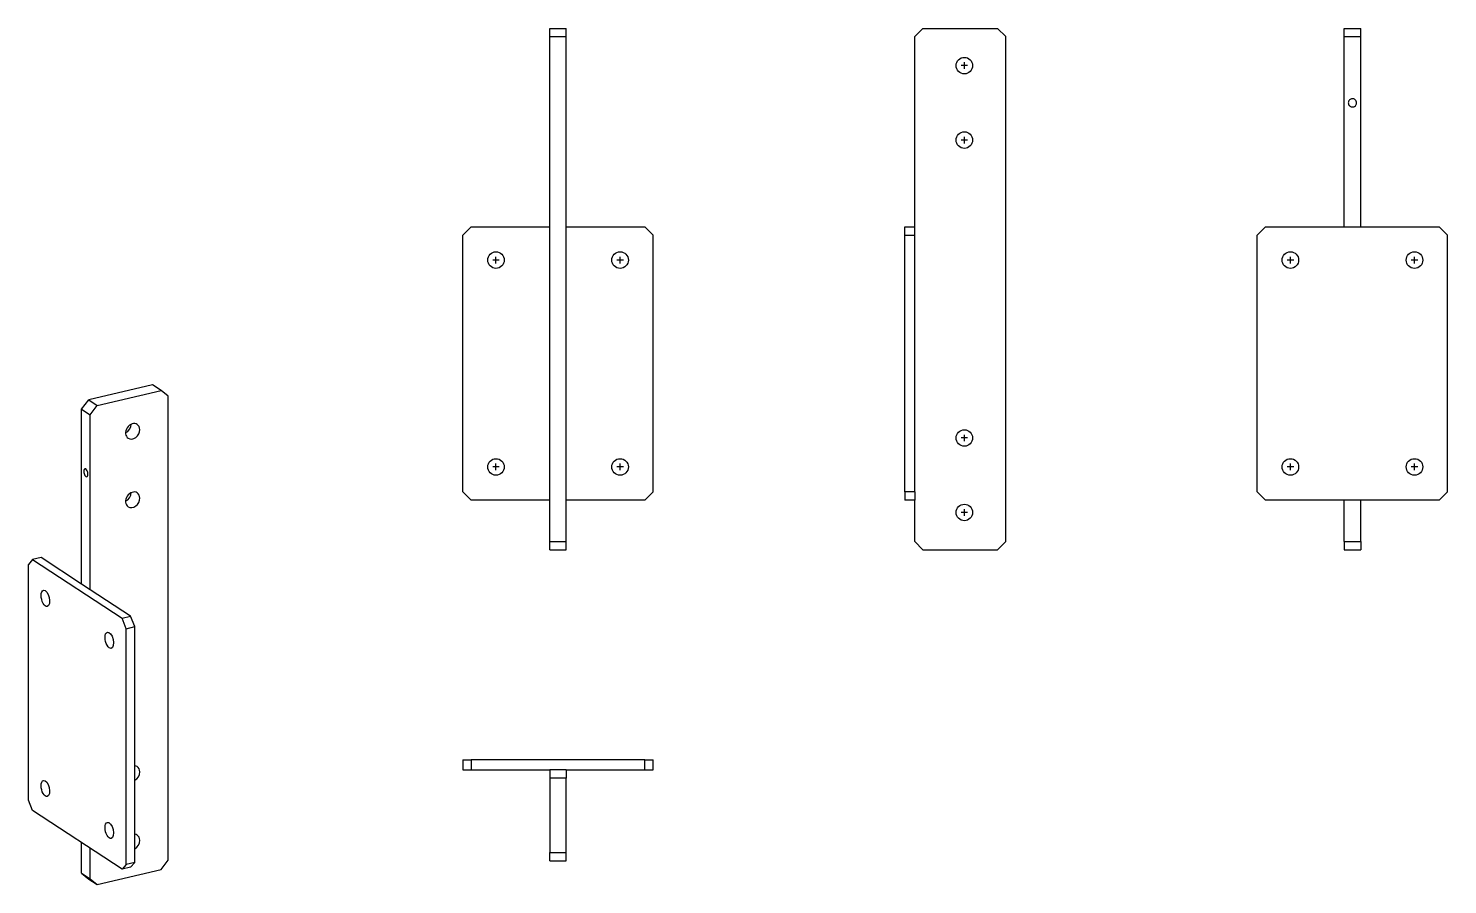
# Model space of a CAD drawing. Extents: x 0 to 172, y 0 to 104.
import ezdxf

# ---------------------------------------------------------------- set-up
doc = ezdxf.new("R2010")
doc.units = 0
doc.layers.get('0').update_dxf_attribs({"linetype": 'CONTINUOUS'})

msp = doc.modelspace()

# ---------------------------------------------------------------- linework, layer by layer
at = {"color": 0}
for p, q in [((63.0576, 102.526), (63.0576, 103.525)), ((63.0576, 103.525), (65.0572, 103.525)), ((65.0572, 102.526), (65.0572, 103.525)), ((107.158, 102.526), (108.157, 103.525)), ((108.157, 103.525), (117.157, 103.525)), ((118.157, 102.526), (117.157, 103.525)), ((159.057, 102.526), (159.057, 103.525)), ((159.057, 103.525), (161.057, 103.525)), ((161.057, 102.526), (161.057, 103.525)), ((63.0576, 41.5258), (63.0576, 102.526)), ((63.0576, 102.526), (65.0572, 102.526)), ((65.0572, 41.5258), (65.0572, 102.526)), ((107.158, 79.5253), (107.158, 102.526)), ((118.157, 41.5258), (118.157, 102.526)), ((159.057, 79.5253), (159.057, 102.526)), ((159.057, 102.526), (161.057, 102.526)), ((161.057, 79.5253), (161.057, 102.526)), ((113.557, 99.0258), (112.758, 99.0258)), ((113.557, 99.0258), (112.758, 99.0258)), ((113.158, 98.6247), (113.158, 99.4255)), ((113.158, 98.6247), (113.158, 99.4255)), ((113.557, 90.0257), (112.758, 90.0257)), ((113.557, 90.0257), (112.758, 90.0257)), ((113.158, 89.625), (113.158, 90.4254)), ((113.158, 89.625), (113.158, 90.4254)), ((52.5568, 78.5248), (53.5573, 79.5253)), ((53.5573, 79.5253), (63.0576, 79.5253)), ((65.0572, 79.5253), (74.5575, 79.5253)), ((74.5575, 79.5253), (75.5579, 78.5248)), ((105.958, 78.5248), (105.958, 79.5253)), ((105.958, 79.5253), (107.158, 79.5253)), ((107.158, 78.5248), (107.158, 79.5253)), ((149.557, 79.5253), (148.558, 78.5248)), ((149.557, 79.5253), (170.557, 79.5253)), ((171.558, 78.5248), (170.557, 79.5253)), ((52.5568, 47.5259), (52.5568, 78.5248)), ((75.5579, 47.5259), (75.5579, 78.5248)), ((105.958, 78.5248), (107.158, 78.5248)), ((105.958, 47.5259), (105.958, 78.5248)), ((107.158, 47.5259), (107.158, 78.5248)), ((148.558, 47.5259), (148.558, 78.5248)), ((171.558, 47.5259), (171.558, 78.5248)), ((56.957, 75.5248), (56.158, 75.5248)), ((56.957, 75.5248), (56.158, 75.5248)), ((56.5573, 75.1251), (56.5573, 75.9259)), ((56.5573, 75.1251), (56.5573, 75.9259)), ((71.9571, 75.5248), (71.1577, 75.5248)), ((71.9571, 75.5248), (71.1577, 75.5248)), ((71.5574, 75.1251), (71.5574, 75.9259)), ((71.5574, 75.1251), (71.5574, 75.9259)), ((152.957, 75.5248), (152.158, 75.5248)), ((152.957, 75.5248), (152.158, 75.5248)), ((152.557, 75.1251), (152.557, 75.9259)), ((152.557, 75.1251), (152.557, 75.9259)), ((167.957, 75.5248), (167.157, 75.5248)), ((167.957, 75.5248), (167.157, 75.5248)), ((167.557, 75.1251), (167.557, 75.9259)), ((167.557, 75.1251), (167.557, 75.9259)), ((15.0564, 60.4531), (7.33944, 58.6285)), ((16.0859, 59.7764), (15.0564, 60.4531)), ((6.48229, 57.507), (7.33944, 58.6285)), ((7.33944, 58.6285), (8.36884, 57.9519)), ((8.36884, 57.9519), (16.0859, 59.7764)), ((16.943, 59.0613), (16.0859, 59.7764)), ((16.943, 2.99586), (16.943, 59.0613)), ((6.48229, 36.3679), (6.48229, 57.507)), ((6.48229, 57.507), (7.51032, 56.8304)), ((7.51032, 56.8304), (8.36884, 57.9519)), ((7.51032, 35.6912), (7.51032, 56.8304)), ((113.557, 54.0262), (112.758, 54.0262)), ((113.557, 54.0262), (112.758, 54.0262)), ((113.158, 53.625), (113.158, 54.4255)), ((113.158, 53.625), (113.158, 54.4255)), ((56.957, 50.5259), (56.158, 50.5259)), ((56.957, 50.5259), (56.158, 50.5259)), ((56.5573, 50.1248), (56.5573, 50.9252)), ((56.5573, 50.1248), (56.5573, 50.9252)), ((71.9571, 50.5259), (71.1577, 50.5259)), ((71.9571, 50.5259), (71.1577, 50.5259)), ((71.5574, 50.1248), (71.5574, 50.9252)), ((71.5574, 50.1248), (71.5574, 50.9252)), ((152.957, 50.5259), (152.158, 50.5259)), ((152.957, 50.5259), (152.158, 50.5259)), ((152.557, 50.1248), (152.557, 50.9252)), ((152.557, 50.1248), (152.557, 50.9252)), ((167.957, 50.5259), (167.157, 50.5259)), ((167.957, 50.5259), (167.157, 50.5259)), ((167.557, 50.1248), (167.557, 50.9252)), ((167.557, 50.1248), (167.557, 50.9252)), ((52.5568, 47.5259), (53.5573, 46.5254)), ((63.0576, 46.5254), (53.5573, 46.5254)), ((74.5575, 46.5254), (65.0572, 46.5254)), ((74.5575, 46.5254), (75.5579, 47.5259)), ((107.158, 47.5259), (105.958, 47.5259)), ((105.958, 47.5259), (105.958, 46.5254)), ((107.158, 46.5254), (105.958, 46.5254)), ((107.158, 47.5259), (107.158, 46.5254)), ((107.158, 41.5258), (107.158, 46.5254)), ((149.557, 46.5254), (148.558, 47.5259)), ((170.557, 46.5254), (149.557, 46.5254)), ((159.057, 41.5258), (159.057, 46.5254)), ((161.057, 41.5258), (161.057, 46.5254)), ((171.558, 47.5259), (170.557, 46.5254)), ((113.557, 45.0261), (112.758, 45.0261)), ((113.557, 45.0261), (112.758, 45.0261)), ((113.158, 44.625), (113.158, 45.4258)), ((113.158, 44.625), (113.158, 45.4258)), ((63.0576, 40.5253), (63.0576, 41.5258)), ((63.0576, 41.5258), (65.0572, 41.5258)), ((65.0572, 40.5253), (65.0572, 41.5258)), ((107.158, 41.5258), (108.157, 40.5253)), ((117.157, 40.5253), (118.157, 41.5258)), ((159.057, 41.5258), (161.057, 41.5258)), ((159.057, 41.5258), (159.057, 40.5253)), ((161.057, 41.5258), (161.057, 40.5253)), ((1.59439, 39.5774), (0.565, 39.3347)), ((6.48229, 36.3679), (1.59439, 39.5774)), ((63.0576, 40.5253), (65.0572, 40.5253)), ((108.157, 40.5253), (117.157, 40.5253)), ((159.057, 40.5253), (161.057, 40.5253)), ((0.565, 39.3347), (0.05099, 38.7533)), ((0.05099, 10.2609), (0.05099, 38.7533)), ((0.565, 39.3347), (11.3688, 32.2378)), ((7.51032, 35.6912), (6.48229, 36.3679)), ((12.3982, 32.4817), (7.51032, 35.6912)), ((11.3688, 32.2378), (12.3982, 32.4817)), ((11.8842, 30.981), (11.3688, 32.2378)), ((11.8842, 30.981), (12.9122, 31.225)), ((11.8842, 2.49011), (11.8842, 30.981)), ((12.9122, 31.225), (12.3982, 32.4817)), ((12.9122, 2.73265), (12.9122, 31.225)), ((52.5568, 15.1253), (52.5568, 13.9251)), ((52.5568, 15.1253), (53.5573, 15.1253)), ((52.5568, 13.9251), (53.5573, 13.9251)), ((53.5573, 15.1253), (53.5573, 13.9251)), ((74.5575, 15.1253), (53.5573, 15.1253)), ((53.5573, 13.9251), (63.0576, 13.9251)), ((63.0576, 13.9251), (63.0576, 12.926)), ((65.0572, 13.9251), (63.0576, 13.9251)), ((65.0572, 13.9251), (74.5575, 13.9251)), ((65.0572, 13.9251), (65.0572, 12.926)), ((74.5575, 15.1253), (75.5579, 15.1253)), ((74.5575, 13.9251), (74.5575, 15.1253)), ((74.5575, 13.9251), (75.5579, 13.9251)), ((75.5579, 13.9251), (75.5579, 15.1253)), ((63.0576, 12.926), (63.0576, 3.92603)), ((65.0572, 12.926), (63.0576, 12.926)), ((65.0572, 3.92603), (65.0572, 12.926)), ((0.565, 9.00409), (0.05099, 10.2609)), ((11.3688, 1.90858), (0.565, 9.00409)), ((6.48229, 1.4428), (6.48229, 5.11803)), ((7.51032, 0.76619), (7.51032, 4.44281)), ((63.0576, 2.92558), (63.0576, 3.92603)), ((63.0576, 3.92603), (65.0572, 3.92603)), ((65.0572, 2.92558), (65.0572, 3.92603)), ((8.36884, 0.04961), (16.0859, 1.87413)), ((11.8842, 2.49011), (11.3688, 1.90858)), ((12.3982, 2.15112), (11.3688, 1.90858)), ((12.9122, 2.73265), (11.8842, 2.49011)), ((12.9122, 2.73265), (12.3982, 2.15112)), ((16.0859, 1.87413), (16.943, 2.99586)), ((63.0576, 2.92558), (65.0572, 2.92558)), ((6.48229, 1.4428), (7.51032, 0.76619)), ((6.48229, 1.4428), (7.33944, 0.72623)), ((7.33944, 0.72623), (8.36884, 0.04961)), ((7.51032, 0.76619), (8.36884, 0.04961))]:
    msp.add_line(p, q, dxfattribs=at)
for points in [[(112.157, 99.0258), (112.157, 99.5772), (112.605, 100.025), (113.158, 100.025)], [(113.158, 100.025), (113.71, 100.025), (114.157, 99.5772), (114.157, 99.0258)], [(113.158, 98.0253), (112.605, 98.0253), (112.157, 98.4733), (112.157, 99.0258)], [(114.157, 99.0258), (114.157, 98.4733), (113.71, 98.0253), (113.158, 98.0253)], [(159.72, 94.8944), (159.617, 94.8009), (159.556, 94.6644), (159.558, 94.525)], [(159.558, 94.525), (159.558, 94.404), (159.603, 94.2827), (159.684, 94.1931)], [(160.051, 95.0253), (159.93, 95.0239), (159.81, 94.9773), (159.72, 94.8944)], [(160.386, 94.9029), (160.295, 94.9826), (160.172, 95.0267), (160.051, 95.0253)], [(160.557, 94.5003), (160.565, 94.6506), (160.5, 94.8034), (160.386, 94.9029)], [(160.413, 94.1737), (160.499, 94.2605), (160.551, 94.379), (160.557, 94.5003)], [(159.684, 94.1931), (159.766, 94.1007), (159.88, 94.0414), (160.001, 94.029)], [(160.001, 94.029), (160.152, 94.011), (160.307, 94.0664), (160.413, 94.1737)], [(112.157, 90.0257), (112.157, 90.5771), (112.605, 91.0248), (113.158, 91.0248)], [(113.158, 91.0248), (113.71, 91.0248), (114.157, 90.5771), (114.157, 90.0257)], [(113.158, 89.0252), (112.605, 89.0252), (112.157, 89.4733), (112.157, 90.0257)], [(114.157, 90.0257), (114.157, 89.4733), (113.71, 89.0252), (113.158, 89.0252)], [(55.5569, 75.5248), (55.5569, 76.0772), (56.0049, 76.5253), (56.5573, 76.5253)], [(56.5573, 74.5257), (56.0049, 74.5257), (55.5569, 74.9734), (55.5569, 75.5248)], [(56.5573, 76.5253), (57.1101, 76.5253), (57.5578, 76.0772), (57.5578, 75.5248)], [(57.5578, 75.5248), (57.5578, 74.9734), (57.1101, 74.5257), (56.5573, 74.5257)], [(70.557, 75.5248), (70.557, 76.0772), (71.0046, 76.5253), (71.5574, 76.5253)], [(71.5574, 74.5257), (71.0046, 74.5257), (70.557, 74.9734), (70.557, 75.5248)], [(71.5574, 76.5253), (72.1099, 76.5253), (72.5579, 76.0772), (72.5579, 75.5248)], [(72.5579, 75.5248), (72.5579, 74.9734), (72.1099, 74.5257), (71.5574, 74.5257)], [(151.558, 75.5248), (151.558, 76.0772), (152.005, 76.5253), (152.557, 76.5253)], [(152.557, 74.5257), (152.005, 74.5257), (151.558, 74.9734), (151.558, 75.5248)], [(152.557, 76.5253), (153.11, 76.5253), (153.557, 76.0772), (153.557, 75.5248)], [(153.557, 75.5248), (153.557, 74.9734), (153.11, 74.5257), (152.557, 74.5257)], [(166.558, 75.5248), (166.558, 76.0772), (167.004, 76.5253), (167.557, 76.5253)], [(167.557, 74.5257), (167.004, 74.5257), (166.558, 74.9734), (166.558, 75.5248)], [(167.557, 76.5253), (168.11, 76.5253), (168.558, 76.0772), (168.558, 75.5248)], [(168.558, 75.5248), (168.558, 74.9734), (168.11, 74.5257), (167.557, 74.5257)], [(11.9972, 55.2633), (11.694, 54.8019), (11.7423, 54.2339), (12.1061, 53.9944)], [(11.7988, 54.646), (12.1915, 54.8252), (12.4754, 55.2595), (12.4836, 55.6906)], [(13.2044, 55.6659), (12.8405, 55.9058), (12.3004, 55.7251), (11.9972, 55.2633)], [(13.0197, 54.084), (13.3201, 54.307), (13.513, 54.6763), (13.513, 55.0333)], [(13.513, 55.0333), (13.513, 55.306), (13.4001, 55.5378), (13.2044, 55.6659)], [(112.157, 54.0262), (112.157, 54.5772), (112.605, 55.0252), (113.158, 55.0252)], [(113.158, 55.0252), (113.71, 55.0252), (114.157, 54.5772), (114.157, 54.0262)], [(12.1061, 53.9944), (12.3624, 53.8261), (12.7179, 53.8621), (13.0197, 54.084)], [(113.158, 53.0257), (112.605, 53.0257), (112.157, 53.4734), (112.157, 54.0262)], [(114.157, 54.0262), (114.157, 53.4734), (113.71, 53.0257), (113.158, 53.0257)], [(55.5569, 50.5259), (55.5569, 51.0783), (56.0049, 51.525), (56.5573, 51.525)], [(56.5573, 51.525), (57.1101, 51.525), (57.5578, 51.0783), (57.5578, 50.5259)], [(70.557, 50.5259), (70.557, 51.0783), (71.0046, 51.525), (71.5574, 51.525)], [(71.5574, 51.525), (72.1099, 51.525), (72.5579, 51.0783), (72.5579, 50.5259)], [(151.558, 50.5259), (151.558, 51.0783), (152.005, 51.525), (152.557, 51.525)], [(152.557, 51.525), (153.11, 51.525), (153.557, 51.0783), (153.557, 50.5259)], [(166.558, 50.5259), (166.558, 51.0783), (167.004, 51.525), (167.557, 51.525)], [(167.557, 51.525), (168.11, 51.525), (168.558, 51.0783), (168.558, 50.5259)], [(6.88054, 50.3026), (6.7951, 50.2846), (6.73724, 50.1565), (6.73862, 49.9844)], [(6.73862, 49.9844), (6.73862, 49.8175), (6.79372, 49.6164), (6.87779, 49.4852)], [(7.08448, 50.1897), (7.01971, 50.2765), (6.94394, 50.3178), (6.88054, 50.3026)], [(7.22231, 49.8863), (7.19335, 50.0034), (7.14375, 50.1124), (7.08448, 50.1897)], [(7.24711, 49.5459), (7.26087, 49.6454), (7.25262, 49.7678), (7.22231, 49.8863)], [(56.5573, 49.5254), (56.0049, 49.5254), (55.5569, 49.9731), (55.5569, 50.5259)], [(57.5578, 50.5259), (57.5578, 49.9731), (57.1101, 49.5254), (56.5573, 49.5254)], [(71.5574, 49.5254), (71.0046, 49.5254), (70.557, 49.9731), (70.557, 50.5259)], [(72.5579, 50.5259), (72.5579, 49.9731), (72.1099, 49.5254), (71.5574, 49.5254)], [(152.557, 49.5254), (152.005, 49.5254), (151.558, 49.9731), (151.558, 50.5259)], [(153.557, 50.5259), (153.557, 49.9731), (153.11, 49.5254), (152.557, 49.5254)], [(167.557, 49.5254), (167.004, 49.5254), (166.558, 49.9731), (166.558, 50.5259)], [(168.558, 50.5259), (168.558, 49.9731), (168.11, 49.5254), (167.557, 49.5254)], [(6.87779, 49.4852), (6.94944, 49.3709), (7.03901, 49.3116), (7.11069, 49.3296)], [(7.11069, 49.3296), (7.17822, 49.3448), (7.22919, 49.4259), (7.24711, 49.5459)], [(11.9972, 46.9911), (11.694, 46.5296), (11.7423, 45.9617), (12.1061, 45.7232)], [(11.7988, 46.3751), (12.1915, 46.5529), (12.4754, 46.9868), (12.4836, 47.4183)], [(13.2044, 47.395), (12.8405, 47.6331), (12.3004, 47.4528), (11.9972, 46.9911)], [(13.0197, 45.8128), (13.3201, 46.0347), (13.513, 46.404), (13.513, 46.761)], [(13.513, 46.761), (13.513, 47.0337), (13.4001, 47.2652), (13.2044, 47.395)], [(12.1061, 45.7232), (12.3624, 45.5553), (12.7179, 45.5895), (13.0197, 45.8128)], [(112.157, 45.0261), (112.157, 45.5771), (112.605, 46.0252), (113.158, 46.0252)], [(113.158, 44.0256), (112.605, 44.0256), (112.157, 44.4733), (112.157, 45.0261)], [(113.158, 46.0252), (113.71, 46.0252), (114.157, 45.5771), (114.157, 45.0261)], [(114.157, 45.0261), (114.157, 44.4733), (113.71, 44.0256), (113.158, 44.0256)], [(1.59439, 34.9815), (1.59439, 35.33), (1.70463, 35.5769), (1.87827, 35.6168)], [(1.8383, 34.0403), (1.68672, 34.3076), (1.59439, 34.6632), (1.59439, 34.9815)], [(1.87827, 35.6168), (2.1332, 35.6775), (2.44189, 35.2901), (2.56866, 34.7527)], [(2.56866, 34.7527), (2.69544, 34.2153), (2.59209, 33.7316), (2.33853, 33.671)], [(2.33853, 33.671), (2.17868, 33.6338), (1.98989, 33.773), (1.8383, 34.0403)], [(9.31139, 29.9131), (9.31139, 30.2617), (9.42164, 30.507), (9.59527, 30.5484)], [(9.5553, 28.9719), (9.40375, 29.2392), (9.31139, 29.5947), (9.31139, 29.9131)], [(9.59527, 30.5484), (9.85023, 30.609), (10.1589, 30.2218), (10.2857, 29.6843)], [(10.2857, 29.6843), (10.4138, 29.1469), (10.3105, 28.6632), (10.0555, 28.6026)], [(10.0555, 28.6026), (9.89708, 28.5654), (9.70689, 28.7045), (9.5553, 28.9719)], [(13.2044, 14.3068), (13.1189, 14.3633), (13.0197, 14.3977), (12.9122, 14.4088)], [(13.513, 13.6743), (13.513, 13.9471), (13.4001, 14.1786), (13.2044, 14.3068)], [(1.59439, 12.0055), (1.59439, 12.3527), (1.70463, 12.5994), (1.87827, 12.6407)], [(1.8383, 11.0629), (1.68672, 11.3302), (1.59439, 11.6858), (1.59439, 12.0055)], [(1.87827, 12.6407), (2.1332, 12.7), (2.44189, 12.3128), (2.56866, 11.7753)], [(12.9122, 12.6559), (13.2705, 12.8598), (13.513, 13.2733), (13.513, 13.6743)], [(2.33853, 10.6936), (2.17868, 10.6564), (1.98989, 10.7956), (1.8383, 11.0629)], [(2.56866, 11.7753), (2.69544, 11.2379), (2.59209, 10.7542), (2.33853, 10.6936)], [(9.31139, 6.93706), (9.31139, 7.2843), (9.42164, 7.53099), (9.59527, 7.5723)], [(9.5553, 5.99447), (9.40375, 6.26181), (9.31139, 6.61733), (9.31139, 6.93706)], [(9.59527, 7.5723), (9.85023, 7.63157), (10.1589, 7.24436), (10.2857, 6.70691)], [(10.0555, 5.62515), (9.89708, 5.58793), (9.70689, 5.72714), (9.5553, 5.99447)], [(10.2857, 6.70691), (10.4138, 6.16948), (10.3105, 5.68579), (10.0555, 5.62515)], [(13.2044, 6.03582), (13.1189, 6.0923), (13.0197, 6.12676), (12.9122, 6.13777)], [(12.9122, 4.38355), (13.2705, 4.58886), (13.513, 5.00091), (13.513, 5.40191)], [(13.513, 5.40191), (13.513, 5.67475), (13.4001, 5.90765), (13.2044, 6.03582)]]:
    msp.add_open_spline(points, degree=3, dxfattribs=at)

doc.saveas('drawing.dxf')
